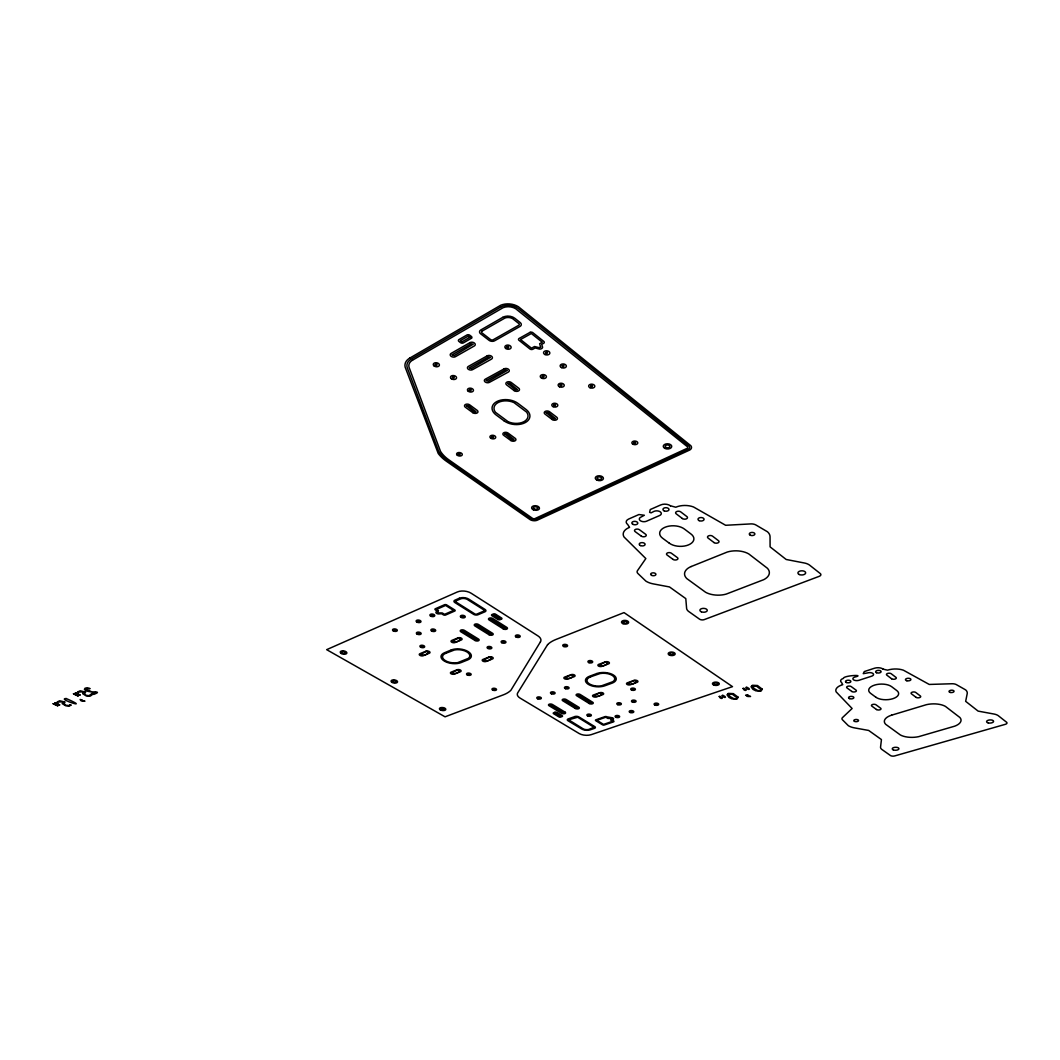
<?xml version="1.0" encoding="UTF-8"?>
<svg xmlns="http://www.w3.org/2000/svg" width="1060" height="1060" viewBox="0 0 1060 1060"><rect width="100%" height="100%" fill="white"/><g stroke="black" fill="none" stroke-linecap="round" stroke-linejoin="round"><path stroke-width="1.5" d="M95.771 692.326L91.266 693.664L93.784 694.406C105.072 689.928 86.708 693.995 84.429 689.292L85.078 688.178L87.238 687.874L90.126 688.629L86.549 688.616L86.178 689.437L91.067 691.491M436.508 609.407L445.611 605.445L453.574 610.414L444.617 614.31L442.192 612.945L437.727 612.905L438.442 610.613L436.521 609.42M493.099 615.211L494.41 614.667L500.32 618.417L499.008 618.974L493.099 615.224M568.743 719.872L583.318 728.935A4.531 2.107 4 0 0 588.79 729.439L593.958 727.266L577.673 717.236L568.769 719.78M882.967 669.112L887.538 670.172A13.833 6.665 -1.9 0 1 903.438 670.212L929.236 684.442L952.251 683.74A5.962 2.809 -2.7 0 1 956.425 684.654L965.66 689.901A15.171 7.102 -2.6 0 1 967.197 693.704L965.66 701.336L978.128 711.114L993.299 713.91A10.706 4.849 -2.9 0 1 998.176 715.606L1006.603 722.258A3.326 1.497 -3 0 1 1005.251 724.351L894.733 755.913A3.127 1.391 -1 0 1 890.44 755.515L881.774 749.38A10.096 4.518 -1.1 0 1 880.595 746.744L881.443 739.575L868.67 730.446L854.479 727.875A14.389 6.651 -0.8 0 1 848.331 725.676L842.462 719.793A5.618 2.61 -0.7 0 1 842.369 717.726L852.107 708.504L836.141 691.862A13.475 6.439 -1 0 1 841.931 684.946L842.74 684.68L841.56 682.494A6.108 2.955 -1 0 1 843.376 678.387C843.574 675.379 866.232 674.292 854.704 677.101A3.988 1.934 -1.2 0 0 853.499 679.778A3.988 1.934 -1.2 0 0 858.997 680.281L871.664 676.174A4.015 1.948 -1.5 0 0 872.937 673.471A4.015 1.948 -1.5 0 0 867.398 672.967L863.251 673.657L864.297 671.563L874.407 668.25A6.228 3.021 -1.7 0 1 882.993 669.032L882.967 669.112M81.329 700.382L84.972 701.163L80.865 700.687L80.136 699.481L82.19 699.971L81.329 700.382M69.708 704.701L69.297 705.589L65.442 705.205L63.944 703.005L65.084 702.064L59.678 700.766L57.16 701.985L62.858 701.853L62.195 703.628L65.707 705.761L69.019 706.079L71.272 705.099L69.708 704.701M90.299 694.803L89.848 695.704L85.939 695.32L84.469 693.068L85.661 692.101L80.189 690.775L77.605 692.034L83.382 691.875L82.68 693.704L86.204 695.89L89.557 696.208L91.862 695.201L90.299 694.803M670.45 505.805L675.79 507.223A15.383 8.864 1 0 1 693.505 506.958L725.636 525.283L751.103 523.892A6.612 3.75 -0.5 0 1 755.965 525.018L767.453 531.762A16.827 9.447 -0.5 0 1 770.05 536.771L770.09 546.867L786.176 559.481L803.652 562.86A11.819 6.4 -1.3 0 1 809.442 565.006L820.281 573.566A3.67 1.974 -1.6 0 1 819.247 576.322L704.33 619.583A3.445 1.802 1.3 0 1 699.507 619.146L688.496 611.342A11.156 5.883 1.3 0 1 686.575 607.95L685.793 598.608L669.496 586.948L653.212 583.875A15.94 8.705 2 0 1 645.885 581.118L637.961 573.539A6.228 3.405 2.3 0 1 637.351 570.837L645.832 558.567L624.022 536.983A14.986 8.506 2.3 0 1 628.712 527.734L629.56 527.363L627.706 524.501A6.81 3.909 2.4 0 1 628.686 519.029L638.915 514.537L644.361 515.253L640.969 517.094A4.439 2.557 2.1 0 0 640.28 520.659A4.439 2.557 2.1 0 0 646.52 521.215L659.598 515.518A4.478 2.584 1.7 0 0 660.34 511.9A4.478 2.584 1.7 0 0 654.047 511.357L651.092 512.855L649.621 512.351L650.257 509.542L660.698 504.944A6.93 4.028 1.5 0 1 670.45 505.805M435.276 364.468C436.746 367.502 438.482 362.639 435.276 364.468M452.236 354.755L454.197 355.577L473.21 344.208L471.223 343.758L452.236 354.755M394.095 629.971L395.804 630.236L394.095 629.971M452.461 377.254C453.905 380.222 455.654 375.452 452.461 377.254M436.8 610.772L435.899 612.415A2.478 1.285 7 0 0 438.35 613.925L441.609 613.753L443.318 614.813A1.656 0.861 6.8 0 0 445.637 615.025L454.912 610.971A1.656 0.861 6.6 0 0 454.674 609.898L446.618 604.876A1.669 0.875 6.8 0 0 444.604 604.69L435.289 608.771A1.656 0.861 7 0 0 435.276 609.831L436.8 610.772M469.447 367.727L471.369 368.549L490.396 357.406L488.435 356.968L469.447 367.727M469.408 389.841C470.812 392.757 472.588 388.066 469.408 389.841M466.466 405.781L474.058 411.876L476.019 411.783L468.44 405.688L466.466 405.781M417.706 621.12L419.429 621.399L417.706 621.12M458.463 454.025C459.828 456.675 461.444 452.448 458.463 454.025M417.932 633.178L419.627 633.443L417.932 633.178M486.341 380.487L488.249 381.282L507.289 370.391L505.355 369.94L486.341 380.487M421.469 646.282L423.125 646.653L421.562 646.189M420.793 654.51C427.882 657.823 432.718 646.335 420.793 654.51M431.473 615.131L433.209 615.409L431.473 615.131M432.44 630.077L434.123 630.462L432.533 629.971M506.918 346.885C508.296 350.012 510.271 344.977 506.918 346.885M491.827 436.826C493.165 439.555 494.901 435.183 491.827 436.826M507.886 383.455L515.465 389.775L517.492 389.669L509.926 383.336L507.886 383.455M504.798 433.911L512.073 439.767L514.02 439.675L506.746 433.818L504.798 433.911M452.58 641.287C460.067 644.44 465.088 633.217 452.58 641.287M461.948 616.39L463.684 616.668L461.948 616.39M540.6 347.07L539.394 347.733L534.558 346.514L531.457 348.183L520.513 339.544L531.338 333.502L542.269 342.234L539.646 343.705L540.6 347.07M461.829 630.899L476.033 639.988L477.57 639.948L463.379 630.872L461.829 630.899M545.635 352.583C546.96 355.696 549.027 350.688 545.635 352.583M451.931 672.928C458.94 676.161 463.882 665.057 451.931 672.928M542.283 376.313C543.594 379.321 545.608 374.485 542.283 376.313M475.86 625.016L490.051 634.211L491.601 634.185L477.424 624.989L475.86 625.016M546.218 412.632L553.479 418.713L555.466 418.607L548.219 412.539L546.218 412.632M562.184 365.713C563.469 368.761 565.563 363.845 562.184 365.713M468.043 674.041L469.686 674.306L468.043 674.041M553.77 404.893C555.042 407.782 557.017 403.144 553.77 404.893M560.13 384.952C561.416 387.92 563.456 383.137 560.13 384.952M490.104 619.04L504.295 628.355L505.858 628.328L491.668 619.014L490.104 619.04M483.744 660.247C490.753 663.573 496.226 652.192 483.837 660.142M488.647 647.475L490.329 647.753L488.647 647.475M502.705 641.79L504.401 642.055L502.705 641.79M590.685 385.867C591.917 388.848 594.05 384.051 590.685 385.867M493.457 689.185L495.073 689.437L493.457 689.185M516.949 636.026L518.658 636.292L516.949 636.026M633.84 442.603C634.98 445.346 637.087 440.933 633.84 442.603M538.281 697.824L539.885 698.076L538.281 697.824M564.344 645.408L566.04 645.673L564.344 645.408M552.008 692.776L553.625 693.028L552.008 692.776M549.994 704.94L562.648 712.903L564.092 712.89L550.087 704.86M565.43 677.857C572.678 681.169 578.27 669.827 565.43 677.857M565.974 687.635L567.59 687.887L565.974 687.635M563.721 699.971L576.362 708.027L577.819 708.014L563.814 699.878M589.492 661.559L591.162 661.824L589.492 661.559M577.647 694.923L590.274 703.072L591.745 703.058L579.131 694.909L577.647 694.923M599.483 665.15C606.717 668.648 612.892 656.723 599.483 665.15M611.408 719.197L610.891 720.336L612.495 721.317L603.551 724.404L596.886 720.323L605.843 717.222L607.777 718.402L612.031 718.561L611.408 719.197M612.733 719.581L613.7 720.999A1.51 0.716 3.5 0 1 613.528 721.86L604.346 725A1.497 0.702 3.7 0 1 602.53 724.828L595.813 720.734A1.51 0.716 3.8 0 1 595.72 719.859L604.876 716.653A1.51 0.716 3.6 0 1 607.009 716.851L611.501 717.633A2.266 1.073 3.5 0 1 613.541 718.905L612.733 719.581M594.077 695.784C601.219 698.99 606.943 688.033 594.077 695.784M588.353 715.023L589.93 715.262L588.353 715.023M737.018 697.771L736.501 698.845L733.586 698.54L730.3 696.698L728.14 694.075L732.513 694.366L737.018 697.771M628.077 683.581C635.178 686.973 641.525 675.458 628.077 683.581M618.298 703.668L619.888 703.906L618.298 703.668M616.602 716.361L618.179 716.613L616.708 716.282M761.106 689.729L760.563 690.828L757.608 690.51L754.322 688.642L752.202 685.952L756.628 686.257L761.106 689.729M53.146 703.707L57.77 705.801L53.146 703.707M632.277 689.053L633.893 689.318L632.277 689.053M55.04 702.793L59.651 704.9L55.04 702.793M633.005 701.031L634.609 701.283L633.005 701.031M630.74 711.499L632.33 711.737L630.74 711.499M73.471 693.81L78.122 695.943L73.471 693.81M75.419 692.856L80.056 695.002L75.419 692.856M655.61 704.052L657.213 704.304L655.61 704.052M540.454 641.817L510.88 690.298A33.39 16.284 5.9 0 1 503.208 694.909L445.054 716.812L326.665 649.661L457.337 591.983A9.752 5.181 6.5 0 1 471.117 593.216L537.976 635.92A11.7 5.989 5 0 1 540.454 641.817M547.583 644.665L517.691 692.896A11.037 5.326 5 0 0 520.142 698.129L579.171 733.533A8.612 4.002 4 0 0 591.241 734.646L732.5 686.642L624.022 612.6L555.983 639.458A34.834 17.596 4 0 0 547.583 644.665M66.25 698.553C93.174 710.452 55.849 698.553 66.25 698.553M738.197 697.268L736.899 699.096L731.917 698.858L728.949 697.414L727.014 694.817L728.353 693.386L733.335 693.637L738.197 697.268M762.326 689.225L760.961 691.08L755.913 690.842L752.931 689.371L751.037 686.721L752.441 685.263L757.476 685.515L762.326 689.225M746.929 695.598L750.573 696.46L747.856 696.526L745.63 695.174L748.294 695.148L746.929 695.598M719.237 696.447C719.965 699.56 725.279 698.686 720.018 696.367L719.237 696.447M722.258 695.426C722.628 698.262 728.75 698.037 723.013 695.347L722.258 695.426M743.1 688.404C743.736 691.544 749.195 690.696 743.895 688.311L743.1 688.404M746.2 687.357C746.478 690.219 752.732 690.02 746.969 687.278L746.2 687.357M482.194 331.065L481.969 331.21A1.961 1.312 6.9 0 0 481.902 332.813L490.674 339.624A1.961 1.298 6.6 0 0 493.046 339.836L518.804 325.248A1.987 1.338 5.7 0 0 518.91 323.618L512.775 318.755A6.506 4.399 6 0 0 504.865 318.093L482.194 331.065M409.637 358.174L408.723 358.77A16.774 10.838 8.8 0 0 405.158 367.171L438.244 453.508A43.659 26.659 6.6 0 0 446.419 461.259L530.331 519.784A5.419 3.114 4.9 0 0 536.89 520.367L689.808 449.983A5.896 3.604 0.5 0 0 690.762 445.65L518.433 306.751A14.549 9.911 6 0 0 500.678 305.267L409.637 358.174M412.486 360.201L411.731 360.678A12.852 8.308 8.8 0 0 408.988 367.118L440.496 451.335A39.816 24.314 6.6 0 0 449.029 459.96L532.57 518.393A1.934 1.113 4.9 0 0 534.929 518.605L687.145 448.34A2.107 1.285 0.5 0 0 687.476 446.79L515.783 308.791A10.441 7.102 6 0 0 503.063 307.718L412.486 360.201M500.598 307.135L411.068 359.181A14.813 9.58 8.8 0 0 407.332 367.966L438.774 451.547A41.804 25.52 6.6 0 0 447.717 460.61L531.1 518.883A3.683 2.12 4.9 0 0 536.28 519.334L688.086 449.374A4.002 2.438 0.5 0 0 688.828 445.942L518.287 308.619A12.495 8.506 6 0 0 500.598 307.135M469.898 337.292L461.975 341.837L460.398 340.644L468.321 336.06L469.898 337.265M471.448 338.259L463.419 342.883A2.107 1.391 7.6 0 1 460.464 342.632L458.821 341.36A2.107 1.391 7.7 0 1 458.848 339.65L467.076 334.907A2.12 1.405 7.4 0 1 469.646 335.119L471.501 336.55A2.107 1.405 7.4 0 1 471.448 338.259M502.824 317.311L480.75 330.005A3.988 2.676 6.9 0 0 480.617 333.794L489.031 340.326A3.975 2.65 6.6 0 0 494.609 340.803L519.996 326.453A4.028 2.716 5.7 0 0 520.248 322.611L514.895 318.331A8.546 5.777 6 0 0 502.824 317.311M469.938 342.645L451.136 353.391A3.114 2.04 7.8 0 0 451.096 356.292A3.114 2.04 7.8 0 0 455.482 356.663L474.284 345.971A3.153 2.08 7.2 0 0 474.376 343.016A3.153 2.08 7.2 0 0 469.938 342.645M445.611 653.357L443.901 654.312A10.322 5.141 6.5 0 0 445.438 660.672A10.322 5.141 6.5 0 0 457.774 662.619L468.348 658.366A10.348 5.181 6.4 0 0 466.917 651.926A10.348 5.181 6.4 0 0 454.475 649.979L445.611 653.357M487.176 355.868L468.374 366.402A3.087 2.014 7.2 0 0 468.281 369.251A3.087 2.014 7.2 0 0 472.627 369.622L491.442 359.141A3.114 2.054 6.6 0 0 491.575 356.24A3.114 2.054 6.6 0 0 487.176 355.868M530.106 332.323L519.188 338.418A2.12 1.418 5.5 0 0 518.737 340.088L529.907 348.978A2.107 1.391 5.1 0 0 532.875 349.23L535.181 347.958L539.288 349.071A3.153 2.107 4.8 0 0 542.614 347.243L541.7 344.367L543.767 343.228A2.12 1.418 4.8 0 0 543.913 341.519L532.69 332.548A2.133 1.431 5.2 0 0 530.106 332.323M504.109 368.867L485.308 379.175A3.061 1.974 6.5 0 0 485.175 381.971A3.061 1.974 6.5 0 0 489.481 382.342L508.296 372.087A3.087 2.014 6 0 0 508.469 369.238A3.087 2.014 6 0 0 504.109 368.867M456.038 600.874L455.866 600.954A1.55 0.822 6.6 0 0 455.853 601.947L474.906 613.952A1.537 0.808 6.2 0 0 476.761 614.111L484.009 611.037A1.537 0.808 6 0 0 484.062 610.043L467.102 599.311A5.075 2.676 6.4 0 0 460.941 598.767L456.038 600.874M590.645 676.797L588.777 677.724A10.269 5.048 3.7 0 0 589.373 683.885A10.269 5.048 3.7 0 0 601.524 685.807L612.826 681.699A10.309 5.075 3.5 0 0 612.349 675.472A10.309 5.075 3.5 0 0 600.079 673.55L590.645 676.797M691.199 566.53L689.649 567.246A17.357 9.46 1 0 0 686.853 578.627L705.589 592.262A17.225 9.275 0.7 0 0 726.179 594.103L763.69 579.688A17.556 9.54 -0.2 0 0 767.361 568.226L748.758 553.916A17.702 9.739 0.1 0 0 727.319 552.021L691.199 566.53M459.325 598.251L454.899 600.185A3.14 1.656 6.6 0 0 454.846 602.544L473.621 614.35A3.114 1.63 6.2 0 0 478.007 614.747L484.963 611.792A3.127 1.643 6 0 0 485.083 609.474L468.745 599.099A6.678 3.525 6.4 0 0 459.325 598.251M501.512 619.067L500.148 619.649A1.656 0.861 5.6 0 1 497.816 619.438L491.84 615.635A1.656 0.861 5.8 0 1 491.893 614.575L493.43 613.939A1.656 0.861 5.8 0 1 495.444 614.111L501.579 618.02A1.656 0.861 5.6 0 1 501.512 619.067M425.921 651.211L419.945 653.702A2.398 1.192 7.1 0 0 419.972 655.398A2.398 1.192 7.1 0 0 423.351 655.703L429.313 653.225A2.412 1.206 7 0 0 429.313 651.516A2.412 1.206 7 0 0 425.921 651.211M457.92 637.881L451.745 640.452A2.451 1.245 6.6 0 0 451.706 642.214A2.451 1.245 6.6 0 0 455.151 642.519L461.325 639.962A2.451 1.245 6.4 0 0 461.378 638.186A2.451 1.245 6.4 0 0 457.92 637.881M451.242 649.966L444.498 652.748A11.832 5.896 6.5 0 0 444.352 661.096A11.832 5.896 6.5 0 0 460.967 662.633L467.725 659.916A11.872 5.936 6.4 0 0 468.003 651.476A11.872 5.936 6.4 0 0 451.242 649.966M457.099 669.761L451.123 672.146A2.372 1.166 6.5 0 0 451.083 673.789A2.372 1.166 6.5 0 0 454.409 674.094L460.398 671.722A2.372 1.166 6.4 0 0 460.438 670.066A2.372 1.166 6.4 0 0 457.099 669.761M489.137 656.962L482.949 659.426A2.412 1.206 5.9 0 0 482.856 661.122A2.412 1.206 5.9 0 0 486.235 661.44L492.423 658.975A2.412 1.206 5.8 0 0 492.529 657.266A2.412 1.206 5.8 0 0 489.137 656.962M571.101 674.677L564.702 677.075A2.385 1.179 4.3 0 0 564.463 678.718A2.385 1.179 4.3 0 0 567.829 679.036L574.228 676.651A2.398 1.179 4.1 0 0 574.467 674.981A2.398 1.179 4.1 0 0 571.101 674.677M605.379 661.864L598.754 664.342A2.438 1.219 3.6 0 0 598.463 666.038A2.438 1.219 3.6 0 0 601.881 666.356L608.506 663.891A2.438 1.219 3.4 0 0 608.824 662.169A2.438 1.219 3.4 0 0 605.379 661.864M596.833 673.537L589.599 676.214A11.779 5.79 3.7 0 0 588.207 684.296A11.779 5.79 3.7 0 0 604.743 685.82L611.965 683.21A11.832 5.83 3.5 0 0 613.501 675.034A11.832 5.83 3.5 0 0 596.833 673.537M555.771 712.903L554.672 713.301L559.865 716.441L561.098 716.017L555.89 712.876M554.883 712.307L553.611 712.771A1.51 0.716 4.5 0 0 553.492 713.632L558.898 716.891A1.51 0.716 4.4 0 0 560.713 717.05L562.158 716.547A1.51 0.716 4.4 0 0 562.277 715.685L557.017 712.505A1.51 0.716 4.5 0 0 554.883 712.307M599.774 692.723L593.375 695.015A2.358 1.139 3.8 0 0 593.096 696.606A2.358 1.139 3.8 0 0 596.409 696.91L602.795 694.631A2.358 1.139 3.6 0 0 603.1 693.028A2.358 1.139 3.6 0 0 599.774 692.723M633.999 680.414L627.387 682.799A2.398 1.179 3.1 0 0 627.043 684.429A2.398 1.179 3.1 0 0 630.422 684.747L637.033 682.375A2.412 1.179 2.9 0 0 637.391 680.719A2.412 1.179 2.9 0 0 633.999 680.414M574.891 716.56L568.279 718.879A2.822 1.325 4.3 0 0 568.001 720.747L581.834 729.081A5.949 2.783 4 0 0 590.182 729.85L594.395 728.405A2.809 1.312 3.9 0 0 594.74 726.577L578.879 716.918A2.836 1.338 4.1 0 0 574.891 716.56M891.632 715.169L890.108 715.699A15.688 7.208 -1.5 0 0 885.71 724.324L900.377 734.978A15.582 7.075 -1.6 0 0 918.662 736.66L954.769 726.153A15.887 7.234 -2.2 0 0 959.87 717.487L945.414 706.384A15.993 7.38 -2.1 0 0 926.466 704.662L891.632 715.169M508.124 421.694L495.497 412.327A13.064 8.242 5.8 0 1 498.134 402.535A13.064 8.242 5.8 0 1 513.967 402.588L526.595 412.101A13.011 8.175 5.6 0 1 523.812 421.734A13.011 8.175 5.6 0 1 508.124 421.694M565.033 712.121L552.472 704.503A2.279 1.086 4.6 0 0 549.265 704.198A2.279 1.086 4.6 0 0 549.067 705.735L561.628 713.327A2.266 1.073 4.4 0 0 564.808 713.619A2.266 1.073 4.4 0 0 565.033 712.121M575.328 708.451L562.767 700.766A2.292 1.1 4.3 0 1 562.992 699.216A2.292 1.1 4.3 0 1 566.225 699.521L578.786 707.219A2.279 1.086 4.1 0 1 578.535 708.742A2.279 1.086 4.1 0 1 575.328 708.451M474.999 640.478L460.928 631.826A2.438 1.245 6.4 0 1 460.981 630.051A2.438 1.245 6.4 0 1 464.412 630.369L478.484 639.048A2.412 1.232 6.1 0 1 478.404 640.783A2.412 1.232 6.1 0 1 474.999 640.478M589.214 703.509L576.68 695.731A2.319 1.113 4.1 0 1 576.918 694.167A2.319 1.113 4.1 0 1 580.178 694.472L592.725 702.263A2.305 1.1 3.8 0 1 592.447 703.8A2.305 1.1 3.8 0 1 589.214 703.509M489.005 634.715L474.933 625.957A2.451 1.272 6.1 0 1 475.012 624.154A2.451 1.272 6.1 0 1 478.471 624.472L492.542 633.27A2.438 1.245 5.8 0 1 492.436 635.033A2.438 1.245 5.8 0 1 489.005 634.715M503.222 628.871L489.15 619.994A2.478 1.285 5.8 0 1 489.256 618.179A2.478 1.285 5.8 0 1 492.741 618.497L506.812 627.387A2.451 1.272 5.5 0 1 506.68 629.176A2.451 1.272 5.5 0 1 503.222 628.871M472.773 412.658L465.367 407.239A3.047 1.921 7.1 0 1 465.433 404.509A3.047 1.921 7.1 0 1 469.726 404.88L477.132 410.339A3.034 1.908 6.8 0 1 477.04 413.029A3.034 1.908 6.8 0 1 472.773 412.658M510.801 440.509L503.672 435.289A2.981 1.842 5.8 0 1 503.831 432.692A2.981 1.842 5.8 0 1 508.031 433.05L515.16 438.297A2.968 1.828 5.6 0 1 514.975 440.867A2.968 1.828 5.6 0 1 510.801 440.509M641.3 536.135L635.125 531.603A2.783 1.59 2.3 0 1 635.536 529.39A2.783 1.59 2.3 0 1 639.458 529.735L645.633 534.267A2.783 1.577 2.2 0 1 645.209 536.479A2.783 1.577 2.2 0 1 641.3 536.135M673.034 559.389L667.084 555.016A2.743 1.524 1.6 0 1 667.562 552.883A2.743 1.524 1.6 0 1 671.404 553.227L677.366 557.6A2.743 1.51 1.5 0 1 676.876 559.72A2.743 1.51 1.5 0 1 673.034 559.389M851.803 691.465L847.019 687.953A2.504 1.206 -1 0 1 847.775 686.284A2.504 1.206 -1 0 1 851.233 686.602L856.016 690.113A2.504 1.192 -1 0 1 855.261 691.769A2.504 1.192 -1 0 1 851.803 691.465M876.461 709.498L871.823 706.106A2.478 1.166 -1.2 0 1 872.605 704.489A2.478 1.166 -1.2 0 1 876.01 704.807L880.648 708.212A2.465 1.153 -1.3 0 1 879.853 709.816A2.465 1.153 -1.3 0 1 876.461 709.498M504.149 420.9L496.067 414.924A14.986 9.447 5.8 0 1 496.849 401.541A14.986 9.447 5.8 0 1 517.995 403.396L526.078 409.491A14.919 9.368 5.6 0 1 525.111 422.675A14.919 9.368 5.6 0 1 504.149 420.9M669.337 543.21L662.606 538.228A13.78 7.804 1.4 0 1 665.004 527.27A13.78 7.804 1.4 0 1 684.362 529.006L691.08 534.081A13.727 7.738 1.3 0 1 688.549 544.88A13.727 7.738 1.3 0 1 669.337 543.21M875.812 697.188L870.591 693.333A12.389 5.896 -1.5 0 1 874.553 685.104A12.389 5.896 -1.5 0 1 891.646 686.681L896.84 690.603A12.362 5.856 -1.6 0 1 892.785 698.726A12.362 5.856 -1.6 0 1 875.812 697.188M514.126 390.597L506.707 384.966A3.114 2.001 5.8 0 1 506.879 382.13A3.114 2.001 5.8 0 1 511.264 382.501L518.684 388.172A3.1 1.987 5.6 0 1 518.486 390.968A3.1 1.987 5.6 0 1 514.126 390.597M552.141 419.495L545.012 414.076A3.047 1.921 4.5 0 1 545.264 411.373A3.047 1.921 4.5 0 1 549.57 411.744L556.685 417.176A3.034 1.908 4.3 0 1 556.407 419.866A3.034 1.908 4.3 0 1 552.141 419.495M682.375 518.512L676.214 513.835A2.849 1.643 1.1 0 1 676.731 511.529A2.849 1.643 1.1 0 1 680.732 511.887L686.88 516.578A2.849 1.63 1 0 1 686.363 518.87A2.849 1.63 1 0 1 682.375 518.512M713.99 542.548L708.053 538.043A2.809 1.59 0.5 0 1 708.623 535.83A2.809 1.59 0.5 0 1 712.558 536.174L718.481 540.693A2.796 1.577 0.4 0 1 717.898 542.892A2.796 1.577 0.4 0 1 713.99 542.548M891.579 678.745L886.836 675.14A2.557 1.232 -1.8 0 1 887.671 673.418A2.557 1.232 -1.8 0 1 891.195 673.736L895.938 677.353A2.557 1.232 -1.9 0 1 895.09 679.062A2.557 1.232 -1.9 0 1 891.579 678.745M916.012 697.308L911.428 693.81A2.531 1.192 -2 0 1 912.289 692.154A2.531 1.192 -2 0 1 915.76 692.471L920.358 695.969A2.531 1.192 -2.1 0 1 919.471 697.626A2.531 1.192 -2.1 0 1 916.012 697.308M701.309 611.792A3.683 1.934 1.2 0 0 707.232 610.626A3.683 1.934 1.2 0 0 702.223 608.48A3.683 1.934 1.2 0 0 701.309 611.792M699.163 520.645A3.047 1.749 0.6 0 0 704.052 519.546A3.047 1.749 0.6 0 0 699.905 517.651A3.047 1.749 0.6 0 0 699.163 520.645M651.715 575.408A2.65 1.444 2.1 0 0 655.915 574.52A2.65 1.444 2.1 0 0 652.245 572.93A2.65 1.444 2.1 0 0 651.715 575.408M799.227 574.52A3.895 2.107 -1.3 0 0 805.6 573.235A3.895 2.107 -1.3 0 0 800.512 570.929A3.895 2.107 -1.3 0 0 799.227 574.52M750.294 535.221A2.796 1.577 -0.5 0 0 754.839 534.24A2.796 1.577 -0.5 0 0 751.103 532.531A2.796 1.577 -0.5 0 0 750.294 535.221M640.425 545.569A2.942 1.656 2.2 0 0 645.09 544.548A2.942 1.656 2.2 0 0 640.982 542.733A2.942 1.656 2.2 0 0 640.425 545.569M664.13 510.827A3.047 1.776 1.4 0 0 668.992 509.714A3.047 1.776 1.4 0 0 664.779 507.806A3.047 1.776 1.4 0 0 664.13 510.827M633.045 524.395A2.994 1.722 2.3 0 0 637.789 523.322A2.994 1.722 2.3 0 0 633.602 521.454A2.994 1.722 2.3 0 0 633.045 524.395M417.07 634.079A2.425 1.232 7.3 0 0 421.085 633.893A2.425 1.232 7.3 0 0 418.13 632.105A2.425 1.232 7.3 0 0 417.07 634.079M441.384 709.524A1.762 0.835 6.6 0 0 444.312 709.418A1.762 0.835 6.6 0 0 442.179 708.199A1.762 0.835 6.6 0 0 441.384 709.524M393.061 681.991A1.802 0.875 7.6 0 0 396.042 681.871A1.802 0.875 7.6 0 0 393.803 680.586A1.802 0.875 7.6 0 0 393.061 681.991M492.582 690.007A2.305 1.113 5.7 0 0 496.438 689.861A2.305 1.113 5.7 0 0 493.735 688.245A2.305 1.113 5.7 0 0 492.582 690.007M341.307 653.503A3.365 1.656 8.7 0 0 346.805 653.265A3.365 1.656 8.7 0 0 342.552 650.827A3.365 1.656 8.7 0 0 341.307 653.503M342.314 653.066A1.855 0.914 8.7 0 0 345.348 652.933A1.855 0.914 8.7 0 0 343.003 651.582A1.855 0.914 8.7 0 0 342.314 653.066M501.764 642.691A2.425 1.232 5.5 0 0 505.845 642.506A2.425 1.232 5.5 0 0 503.01 640.73A2.425 1.232 5.5 0 0 501.764 642.691M487.719 648.375A2.398 1.219 5.8 0 0 491.76 648.19A2.398 1.219 5.8 0 0 488.925 646.441A2.398 1.219 5.8 0 0 487.719 648.375M420.621 647.17A2.385 1.192 7.2 0 0 424.596 646.997A2.385 1.192 7.2 0 0 421.668 645.249A2.385 1.192 7.2 0 0 420.621 647.17M440.364 709.908A3.193 1.497 6.6 0 0 445.69 709.723A3.193 1.497 6.6 0 0 441.821 707.51A3.193 1.497 6.6 0 0 440.364 709.908M392.054 682.401A3.273 1.577 7.6 0 0 397.46 682.189A3.273 1.577 7.6 0 0 393.406 679.871A3.273 1.577 7.6 0 0 392.054 682.401M461.034 617.344A2.465 1.285 6.4 0 0 465.168 617.145A2.465 1.285 6.4 0 0 462.2 615.29A2.465 1.285 6.4 0 0 461.034 617.344M431.566 630.991A2.425 1.245 7 0 0 435.62 630.793A2.425 1.245 7 0 0 432.666 629.004A2.425 1.245 7 0 0 431.566 630.991M416.845 622.061A2.451 1.259 7.3 0 0 420.913 621.862A2.451 1.259 7.3 0 0 417.918 620.034A2.451 1.259 7.3 0 0 416.845 622.061M515.995 636.941A2.438 1.245 5.2 0 0 520.102 636.755A2.438 1.245 5.2 0 0 517.267 634.953A2.438 1.245 5.2 0 0 515.995 636.941M430.585 616.085A2.465 1.285 7.1 0 0 434.693 615.886A2.465 1.285 7.1 0 0 431.698 614.032A2.465 1.285 7.1 0 0 430.585 616.085M467.168 674.875A2.332 1.139 6.2 0 0 471.077 674.73A2.332 1.139 6.2 0 0 468.295 673.06A2.332 1.139 6.2 0 0 467.168 674.875M393.26 630.885A2.425 1.232 7.8 0 0 397.261 630.687A2.425 1.232 7.8 0 0 394.267 628.898A2.425 1.232 7.8 0 0 393.26 630.885M670.49 654.563A1.934 0.98 2.1 0 0 673.577 653.993A1.934 0.98 2.1 0 0 670.914 652.894A1.934 0.98 2.1 0 0 670.49 654.563M551.518 693.81A2.305 1.113 4.6 0 0 555.096 693.16A2.305 1.113 4.6 0 0 551.77 691.875A2.305 1.113 4.6 0 0 551.518 693.81M563.814 646.547A2.438 1.232 4.3 0 0 567.59 645.818A2.438 1.232 4.3 0 0 564.119 644.414A2.438 1.232 4.3 0 0 563.814 646.547M631.68 690.1A2.345 1.139 3 0 0 635.39 689.451A2.345 1.139 3 0 0 632.105 688.152A2.345 1.139 3 0 0 631.68 690.1M565.457 688.682A2.332 1.139 4.3 0 0 569.074 688.019A2.332 1.139 4.3 0 0 565.749 686.734A2.332 1.139 4.3 0 0 565.457 688.682M622.975 623.678A3.591 1.868 2.9 0 0 628.633 622.564A3.591 1.868 2.9 0 0 623.611 620.484A3.591 1.868 2.9 0 0 622.975 623.678M669.536 655.159A3.498 1.776 2.1 0 0 675.14 654.126A3.498 1.776 2.1 0 0 670.304 652.139A3.498 1.776 2.1 0 0 669.536 655.159M713.738 685.038A3.432 1.669 1.4 0 0 719.263 684.084A3.432 1.669 1.4 0 0 714.625 682.189A3.432 1.669 1.4 0 0 713.738 685.038M587.836 716.003A2.266 1.073 3.9 0 0 591.374 715.394A2.266 1.073 3.9 0 0 588.154 714.162A2.266 1.073 3.9 0 0 587.836 716.003M617.728 704.675A2.305 1.113 3.3 0 0 621.359 704.052A2.305 1.113 3.3 0 0 618.126 702.78A2.305 1.113 3.3 0 0 617.728 704.675M630.157 712.492A2.292 1.086 3.1 0 0 633.787 711.883A2.292 1.086 3.1 0 0 630.581 710.624A2.292 1.086 3.1 0 0 630.157 712.492M537.804 698.845A2.292 1.1 4.8 0 0 541.342 698.209A2.292 1.1 4.8 0 0 538.029 696.95A2.292 1.1 4.8 0 0 537.804 698.845M616.045 717.355A2.279 1.073 3.4 0 0 619.636 716.745A2.279 1.073 3.4 0 0 616.43 715.513A2.279 1.073 3.4 0 0 616.045 717.355M632.409 702.051A2.319 1.113 3 0 0 636.079 701.428A2.319 1.113 3 0 0 632.846 700.156A2.319 1.113 3 0 0 632.409 702.051M588.936 662.672A2.398 1.206 3.8 0 0 592.699 661.97A2.398 1.206 3.8 0 0 589.294 660.605A2.398 1.206 3.8 0 0 588.936 662.672M655 705.072A2.319 1.113 2.6 0 0 658.697 704.449A2.319 1.113 2.6 0 0 655.477 703.178A2.319 1.113 2.6 0 0 655 705.072M714.705 684.469A1.895 0.927 1.4 0 0 717.753 683.952A1.895 0.927 1.4 0 0 715.182 682.905A1.895 0.927 1.4 0 0 714.705 684.469M623.916 623.042A1.974 1.034 2.9 0 0 627.03 622.419A1.974 1.034 2.9 0 0 624.26 621.279A1.974 1.034 2.9 0 0 623.916 623.042M854.546 721.396A2.385 1.1 -0.8 0 0 858.494 720.787A2.385 1.1 -0.8 0 0 855.447 719.528A2.385 1.1 -0.8 0 0 854.546 721.396M988.251 722.933A3.525 1.59 -2.9 0 0 993.604 721.396A3.525 1.59 -2.9 0 0 988.384 720.177A3.525 1.59 -2.9 0 0 988.251 722.933M950.263 692.445A2.517 1.179 -2.7 0 0 954.053 691.279A2.517 1.179 -2.7 0 0 950.277 690.391A2.517 1.179 -2.7 0 0 950.263 692.445M906.843 680.758A2.743 1.312 -2.1 0 0 910.911 679.473A2.743 1.312 -2.1 0 0 906.764 678.493A2.743 1.312 -2.1 0 0 906.843 680.758M849.418 698.593A2.65 1.259 -0.9 0 0 853.803 697.878A2.65 1.259 -0.9 0 0 850.412 696.447A2.65 1.259 -0.9 0 0 849.418 698.593M876.501 672.716A2.743 1.325 -1.7 0 0 881.046 671.947A2.743 1.325 -1.7 0 0 877.587 670.45A2.743 1.325 -1.7 0 0 876.501 672.716M846.37 682.494A2.69 1.298 -1 0 0 850.809 681.752A2.69 1.298 -1 0 0 847.364 680.281A2.69 1.298 -1 0 0 846.37 682.494M893.288 749.884A3.339 1.484 -1.1 0 0 898.84 749.076A3.339 1.484 -1.1 0 0 894.653 747.353A3.339 1.484 -1.1 0 0 893.288 749.884M633.085 444.286A2.968 1.815 1.9 0 0 637.775 443.106A2.968 1.815 1.9 0 0 633.642 441.159A2.968 1.815 1.9 0 0 633.085 444.286M541.647 378.182A3.087 2.001 4.7 0 0 546.417 376.856A3.087 2.001 4.7 0 0 541.965 374.723A3.087 2.001 4.7 0 0 541.647 378.182M468.268 391.286A3.034 1.934 7.1 0 0 473.343 390.862A3.034 1.934 7.1 0 0 469.726 388.159A3.034 1.934 7.1 0 0 468.268 391.286M505.686 348.449A3.153 2.094 6 0 0 511 347.971A3.153 2.094 6 0 0 507.303 345.083A3.153 2.094 6 0 0 505.686 348.449M561.495 367.608A3.127 2.04 4 0 0 566.358 366.257A3.127 2.04 4 0 0 561.88 364.097A3.127 2.04 4 0 0 561.495 367.608M544.972 354.53A3.153 2.08 4.6 0 0 549.849 353.139A3.153 2.08 4.6 0 0 545.304 350.926A3.153 2.08 4.6 0 0 544.972 354.53M559.468 386.794A3.074 1.987 4.1 0 0 564.238 385.482A3.074 1.987 4.1 0 0 559.839 383.375A3.074 1.987 4.1 0 0 559.468 386.794M434.163 365.992A3.087 2.001 8.3 0 0 439.304 365.528A3.087 2.001 8.3 0 0 435.554 362.732A3.087 2.001 8.3 0 0 434.163 365.992M451.335 378.738A3.061 1.974 7.7 0 0 456.449 378.287A3.061 1.974 7.7 0 0 452.766 375.545A3.061 1.974 7.7 0 0 451.335 378.738M596.992 480.127A4.081 2.438 3.1 0 0 603.405 478.563A4.081 2.438 3.1 0 0 597.628 475.94A4.081 2.438 3.1 0 0 596.992 480.127M598.052 479.266A2.252 1.338 3.1 0 0 601.577 478.404A2.252 1.338 3.1 0 0 598.396 476.96A2.252 1.338 3.1 0 0 598.052 479.266M553.121 406.682A3.021 1.921 4.3 0 0 557.812 405.423A3.021 1.921 4.3 0 0 553.466 403.383A3.021 1.921 4.3 0 0 553.121 406.682M589.969 387.721A3.087 1.987 3.1 0 0 594.806 386.41A3.087 1.987 3.1 0 0 590.42 384.303A3.087 1.987 3.1 0 0 589.969 387.721M490.7 438.177A2.928 1.802 6.2 0 0 495.616 437.793A2.928 1.802 6.2 0 0 492.171 435.276A2.928 1.802 6.2 0 0 490.7 438.177M533.379 509.807A3.935 2.292 4.9 0 0 539.46 508.35A3.935 2.292 4.9 0 0 533.763 505.858A3.935 2.292 4.9 0 0 533.379 509.807M457.39 455.323A2.875 1.736 7.1 0 0 462.2 454.965A2.875 1.736 7.1 0 0 458.755 452.527A2.875 1.736 7.1 0 0 457.39 455.323M664.938 448.42A4.24 2.597 1 0 0 671.709 446.75A4.24 2.597 1 0 0 665.852 443.968A4.24 2.597 1 0 0 664.938 448.42M534.346 508.999A2.173 1.259 4.9 0 0 537.698 508.204A2.173 1.259 4.9 0 0 534.558 506.826A2.173 1.259 4.9 0 0 534.346 508.999M666.091 447.505A2.332 1.431 1 0 0 669.814 446.591A2.332 1.431 1 0 0 666.594 445.054A2.332 1.431 1 0 0 666.091 447.505"/></g></svg>
